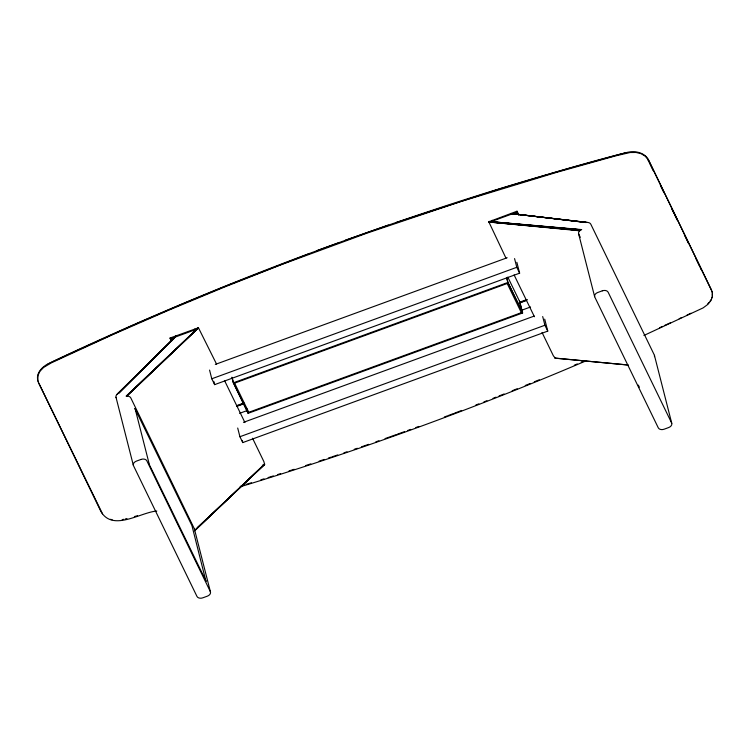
<?xml version="1.0" encoding="UTF-8"?>
<svg xmlns="http://www.w3.org/2000/svg" width="750" height="750" viewBox="0 0 750 750"><rect width="100%" height="100%" fill="white"/><g stroke="black" fill="none" stroke-linecap="round" stroke-linejoin="round"><path stroke-width="1.12" d="M712.284 295.622L712.359 294.15M194.438 530.616L264.591 464.419L263.897 461.634L252.544 438.234M711.562 298.463L712.013 297.066M119.091 393.113L176.306 335.747L176.175 336.262M710.062 301.172L710.906 299.831M707.803 303.741L709.031 302.466M176.241 335.803L117.094 394.312A4.697 3.291 -14.3 0 0 116.166 397.706M117.525 393.947L174.525 337.894L117.094 394.312M198.497 327.9L126.75 396.15L198.497 327.9L216.497 363.984M264.647 463.959L194.597 530.794L264.637 464.316M198.234 327.759L126.15 396.225L198.356 327.806L170.062 338.025L171.3 340.969M197.297 527.653L206.662 518.85M209.213 516.45L264.591 464.419M580.294 237.328L578.766 234.197A4.697 3.291 -14.3 0 1 579.703 230.794L580.134 230.438L488.794 221.803L517.003 211.219L518.531 214.378M47.522 364.406L51.694 362.194M52.669 361.734L64.397 356.231M687.038 315.066L690.956 313.238M65.381 355.772L134.259 324.609M679.191 318.722L681.159 317.803M664.462 325.519L670.359 322.809M659.541 327.759L662.494 326.409M643.913 335.466L703.116 307.894L707.953 304.303L711.047 300.394L712.425 296.184L712.238 292.641M135.253 324.178L182.925 303.722M581.287 362.25L584.278 360.975M586.416 360.684C473.372 409.012 357.666 451.078 240.047 486.844M574.312 365.212L577.303 363.938M183.919 303.3L224.925 286.406M534.281 381.825L539.297 379.781M525.244 385.5L530.269 383.466M225.928 286.003L309.741 253.453M512.166 390.759L517.2 388.744M499.059 395.963L504.103 393.966M493.003 398.344L496.031 397.153M483.909 401.897L486.938 400.716M475.809 405.038L478.847 403.856M454.509 413.175L461.616 410.475M448.416 415.472L453.497 413.559M444.347 417L447.394 415.856M316.716 250.706C386.025 225.309 455.944 201.525 526.734 180.544C560.259 170.7 593.794 160.744 627.684 152.269C635.7 150.469 645.647 152.794 649.116 161.016L712.069 291.666M170.278 338.869L195.066 329.812L194.85 328.969M518.747 215.222L517.219 212.062L492.431 221.119L492.216 220.275M215.316 364.416L507.15 257.747M211.781 378.778L516.778 267.309L519.628 273.169L214.631 384.637L211.781 378.778L209.569 370.078M134.906 408.534L191.953 525.666L205.969 581.325M233.334 382.838L507.834 282.506L522.619 312.975L248.128 413.306L233.334 382.838L231.9 377.203M236.7 405.628L243.3 403.209M519.338 302.316L527.034 299.503M236.812 406.05L244.509 403.238M519.441 302.747L527.137 299.925M236.606 406.425L244.294 403.622M519.909 302.878L526.5 300.469M239.569 413.344L247.256 410.531M521.775 310.2L530.559 306.984M247.809 412.65L522.309 312.319L519.441 301.059M243.45 422.353L534.188 316.088M149.081 464.137L206.128 581.269M239.916 436.725L544.913 325.247L547.762 331.106L242.766 442.584L239.916 436.725L237.703 428.025M262.331 465.272L264.516 464.475M338.25 242.963C271.528 266.897 205.706 293.325 140.728 321.628C109.912 335.119 79.228 348.928 48.881 363.422C42.272 366.525 35.344 373.406 38.072 381.347M415.8 427.547L418.866 426.431M407.625 430.519L410.691 429.403M345.3 240.253L388.416 225.047M397.387 434.203L404.55 431.625M391.238 436.397L396.356 434.569M385.078 438.572L390.206 436.762M375.834 441.834L378.919 440.747M361.434 446.841L368.644 444.337M354.225 449.316L357.319 448.256M395.625 222.713L497.194 189.647M343.903 452.841L347.006 451.791M332.541 456.675L337.706 454.931M328.406 458.053L331.509 457.013M319.088 461.156L324.262 459.431M305.606 465.581L310.791 463.884M288.975 470.953L294.178 469.284M277.519 474.6L280.65 473.616M268.134 477.562L273.356 475.922M260.831 479.841L263.962 478.866M498.234 189.328L547.472 174.562M246.188 484.359L251.419 482.756M240.947 485.963L244.097 485.006M548.522 174.253L570.637 167.878M571.688 167.587L622.491 153.562M156.806 511.031C140.522 512.269 112.753 532.003 100.884 511.434L38.428 382.359M134.372 516.572L137.559 515.709M623.297 153.366L627.234 152.522M125.306 518.972L126.928 518.569M122.166 519.619L123.722 519.319M510.759 213.497L586.163 222.516L510.853 213.497M542.025 332.428L553.387 355.828L555.309 358.191M654.422 356.653A4.697 3.291 -14.3 0 0 654.281 354.947L590.812 224.222A4.697 3.291 -14.3 0 0 587.362 222.431L511.116 213.637M581.7 229.594L488.934 221.475L581.138 229.828L488.812 221.644L580.613 230.109L488.794 221.803L505.978 258.178M580.134 230.438L488.794 222L579.703 230.794M555.206 358.2L627.816 364.959M554.944 358.059L628.237 365.044M513.431 213.9L587.362 222.431M110.447 519.309L112.134 519.712M102.534 513.844L39.122 383.962M647.766 159.666L648.609 161.213M649.116 162.263L653.203 170.691M660.366 185.428L663.947 192.797M671.616 208.594L674.166 213.863M674.681 214.913L677.241 220.181M684.394 234.919L688.481 243.347M696.15 259.134L699.731 266.512M700.237 267.562L701.269 269.672M638.344 385.097L639.356 387.188M514.097 274.913L534.412 316.744M507.806 277.106L519.75 301.716L522.619 312.975M507.966 282.45L522.131 311.616M507.197 283.509L521.353 312.675M234.6 383.137L248.766 412.303M233.466 382.781L247.631 411.947M224.616 380.719L244.931 422.55M170.062 338.025L171.6 341.184M711.572 290.091L648.422 160.022L645.253 156.206L641.138 153.694L636.066 152.466L630.047 152.522L615.628 155.878L556.341 172.444L461.025 201.487L366.975 233.147L281.278 264.684L224.756 286.941L168.713 310.2L113.147 334.434L51.206 362.897L43.613 367.472L39.938 371.278L37.988 375.384L37.763 379.8M37.931 380.784L38.578 382.922M654.431 355.35L671.766 423.347M578.616 233.784L594.647 296.691M544.706 319.144L547.762 331.106M517.003 211.219L517.219 212.062M542.7 316.547L544.913 325.247M516.853 262.284L519.628 273.169M514.566 258.6L516.778 267.309M506.709 277.528L508.144 283.153L233.653 383.484L232.219 377.859M506.681 278.006L507.834 282.506M246.975 408.797L248.128 413.306M242.203 440.409L242.766 442.584M213.797 381.375L214.631 384.637M194.428 529.05L210.459 591.956M135.056 408.478L149.231 464.081M116.006 397.303L133.341 465.3M711.928 291.103L712.378 293.203M127.35 396.131A4.697 3.291 -14.3 0 1 130.8 397.922L194.278 528.647A4.697 3.291 -14.3 0 1 194.494 529.913M141 459.441L136.425 461.109A4.697 3.291 -14.3 0 0 133.5 465.712L196.969 596.428A4.697 3.291 -14.3 0 0 202.8 597.825L207.375 596.156A4.697 3.291 -14.3 0 0 210.309 591.553L146.841 460.828A4.697 3.291 -14.3 0 0 141 459.441M602.306 290.831L597.731 292.5A4.697 3.291 -14.3 0 0 594.806 297.094L658.275 427.819A4.697 3.291 -14.3 0 0 664.106 429.216L668.681 427.538A4.697 3.291 -14.3 0 0 671.616 422.944L608.147 292.219A4.697 3.291 -14.3 0 0 602.306 290.831"/></g></svg>
